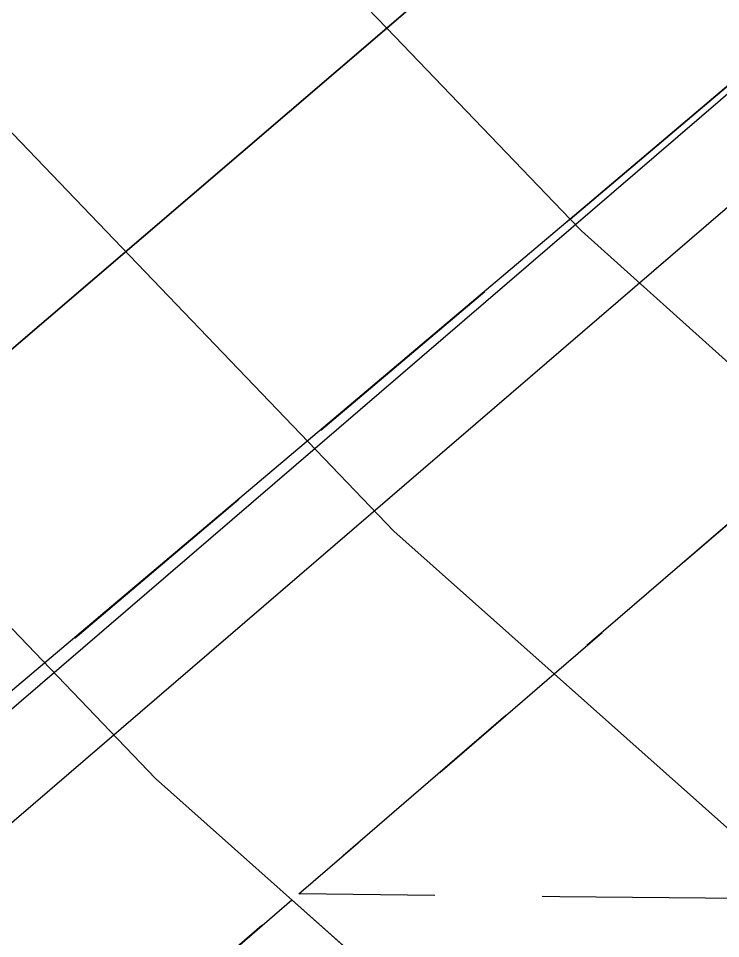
# Model space of a CAD drawing. Extents: x 380192 to 391966, y 6058532 to 6064394.
# Drawn here: x 390784.5 to 390825.4, y 6061870.5 to 6061924.2 of the extents above; entities that cross this region are included whole.
import ezdxf

# ---------------------------------------------------------------- set-up
doc = ezdxf.new("R2010")
doc.units = 0
doc.header["$LTSCALE"] = 5
doc.linetypes.add('foc-ACCESSROAD', pattern=[3.75, 2.5, -1.25])
for name, color, linetype in [('C-AR', 13, 'foc-ACCESSROAD'), ('C-RW', 13, 'Continuous'), ('F-AR', 190, 'foc-ACCESSROAD'), ('F-RW', 190, 'Continuous'), ('P-PROPOSED', 10, 'Continuous')]:
    doc.layers.add(name, color=color, linetype=linetype)

msp = doc.modelspace()

# ---------------------------------------------------------------- linework, layer by layer
at = {"layer": 'C-AR', "flags": 128}
msp.add_lwpolyline([(390858.87, 6061874.486), (390907.96, 6061822.331), (390955.081, 6061772.265), (390968.787, 6061757.704), (391010.675, 6061713.199), (391052.558, 6061712.458), (391066.902, 6061697.217), (391087.84, 6061696.844), (391096.6, 6061687.533), (391102.54, 6061681.226), (391204.75, 6061643.799), (391242.585, 6061642.797), (391241.036, 6061582.857), (391240.516, 6061562.871), (391220.534, 6061563.388), (391221.567, 6061603.366), (391202.098, 6061623.87), (391200.957, 6061623.899), (391091.194, 6061664.056), (391059.039, 6061677.318), (391058.047, 6061677.335), (391057.395, 6061678.028), (391032.408, 6061689.072), (391023.697, 6061692.927), (391001.805, 6061693.308), (390967.776, 6061729.427), (390954.125, 6061743.906), (390940.413, 6061758.462), (390907.268, 6061793.687), (390844.921, 6061859.939), (390830.423, 6061872.828), (390816.064, 6061872.971), (390800.861, 6061873.129), (390815.725, 6061885.954), (390831.201, 6061899.307), (390846.115, 6061912.174), (390845.814, 6061886.198), (390858.87, 6061874.486)], close=True, dxfattribs=at)
at = {"layer": 'C-RW', "flags": 128}
msp.add_lwpolyline([(390905.896, 6061736.854), (390822.352, 6061825.622), (390817.053, 6061831.257), (390808.021, 6061839.69), (390800.56, 6061846.658), (390690.777, 6061751.508), (390697.242, 6061743.872), (390710.133, 6061728.586), (390717.193, 6061720.313), (390702.402, 6061707.517), (390682.205, 6061730.863), (390669.122, 6061745.987), (390662.582, 6061753.547), (390778.807, 6061854.067), (390800.459, 6061872.785), (390823.062, 6061852.667), (390823.062, 6061852.667), (390830.995, 6061845.613)], dxfattribs=at)
at = {"layer": 'F-AR', "flags": 128}
msp.add_lwpolyline([(389711.955, 6060927.095), (389698.781, 6060942.133), (390090.466, 6061285.278), (390766.532, 6061870.039), (390816.661, 6061912.446), (390832.003, 6061925.451), (390843.525, 6061935.217), (390843.884, 6061935.52), (390850.456, 6061941.091), (390855.705, 6061945.736), (390861.684, 6061951.029), (390893.217, 6061976.762), (390872.661, 6061941.612), (390865.124, 6061928.723), (390864.82, 6061928.206), (390857.735, 6061922.199), (390846.462, 6061912.474), (390846.114, 6061912.175), (390831.201, 6061899.307), (390815.725, 6061885.954), (390800.861, 6061873.129), (390779.611, 6061854.918), (390103.592, 6061270.199)], close=True, dxfattribs=at)
at = {"layer": 'F-RW', "flags": 128}
for points in [[(390076.368, 6061292.909), (390756.723, 6061881.379), (390805.981, 6061923.587), (390821.178, 6061936.63), (390832.654, 6061946.312), (390840.452, 6061952.872), (390643.966, 6062157.697), (390641.65, 6062175.13), (390647.918, 6062181.075), (390650.6, 6062160.89), (390856.402, 6061946.353), (390850.456, 6061941.091), (390843.884, 6061935.52), (390843.525, 6061935.217), (390832.003, 6061925.451), (390816.661, 6061912.446), (390766.42, 6061870.01), (390649.425, 6061768.747), (390090.466, 6061285.278)], [(390027.143, 6061349.457), (390605.69, 6061849.868), (390618.77, 6061834.749), (390752.535, 6061950.448), (390806.393, 6061894.266), (390844.943, 6061859.953), (390907.268, 6061793.687), (390940.395, 6061758.415), (390955.081, 6061772.265), (390969.621, 6061785.995), (390980.522, 6061796.289), (390987.75, 6061803.114), (390998.723, 6061813.476), (391013.266, 6061827.209), (391019.946, 6061820.106), (391084.097, 6061751.9), (391114.5, 6061751.362), (391218.053, 6061713.445), (391342.037, 6061710.162)], [(391340.491, 6061655.2), (391207.599, 6061658.718), (391131.151, 6061686.705), (391111.025, 6061694.082), (391104.281, 6061696.551), (391087.84, 6061696.844), (391066.902, 6061697.217), (391052.558, 6061712.458), (391033.414, 6061732.796), (391003.609, 6061764.463), (390986.548, 6061768.01), (390983.326, 6061771.433), (390969.62, 6061785.995), (390908.646, 6061850.777), (390872.96, 6061888.692), (390846.462, 6061912.474), (390832.003, 6061925.451), (390831.229, 6061926.145), (390821.178, 6061936.63), (390805.981, 6061923.587), (390756.723, 6061881.379), (390076.368, 6061292.909)], [(391341.806, 6061670.16), (391210.45, 6061673.638), (391177.794, 6061685.588), (391107.067, 6061711.493), (391094.438, 6061711.717), (391073.492, 6061712.087), (391052.558, 6061712.458), (391010.675, 6061713.199), (390968.787, 6061757.704), (390955.081, 6061772.265), (390907.96, 6061822.331), (390858.87, 6061874.486), (390845.814, 6061886.198), (390831.201, 6061899.307), (390817.314, 6061911.764), (390816.661, 6061912.446), (390805.981, 6061923.587), (390795.601, 6061934.414), (390746.914, 6061892.72), (390066.523, 6061304.219)], [(391341.922, 6061690.161), (391214.252, 6061693.541), (391110.783, 6061731.427), (391075.309, 6061732.055), (391012.427, 6061798.913), (391001.469, 6061788.566), (390994.225, 6061781.725), (390983.326, 6061771.433), (390968.787, 6061757.704), (390954.12, 6061743.864), (390939.538, 6061730.084), (390906.579, 6061765.165), (390830.995, 6061845.613), (390792.509, 6061879.86), (390751.269, 6061922.879), (390616.73, 6061806.551), (390603.649, 6061821.67), (390040.27, 6061334.378)]]:
    msp.add_lwpolyline(points, dxfattribs=at)
at = {"layer": 'P-PROPOSED', "flags": 128}
for points in [[(390091.343, 6061274.077), (390128.931, 6061311.279), (390184.559, 6061359.394), (390260.091, 6061422.669), (390391.789, 6061538.637), (390640.756, 6061753.98), (390848.169, 6061932.378), (390860.33, 6061952.768), (390804.419, 6062009.611), (390809.866, 6062014.73), (390843.636, 6061976.109), (390864.234, 6061969.827), (391019.753, 6062102.116), (391158.399, 6062221.347), (391178.788, 6062241.745), (391294.259, 6062344.04), (391456.753, 6062485.463), (391531.933, 6062551.073), (391532.576, 6062561.036), (391492.96, 6062622.883)], [(391488.885, 6062619.98), (391527.483, 6062559.721), (391527.079, 6062553.471), (391453.469, 6062489.231), (391290.962, 6062347.795), (391175.36, 6062245.385), (391154.997, 6062225.014), (391016.505, 6062105.914), (390863.078, 6061975.405), (390846.459, 6061980.474), (390810.219, 6062021.919), (390797.269, 6062009.752), (390854.061, 6061952.014), (390844.293, 6061935.637), (390637.491, 6061757.765), (390388.502, 6061542.403), (390256.834, 6061426.461), (390181.319, 6061363.2), (390125.534, 6061314.95), (390087.971, 6061277.771)]]:
    msp.add_lwpolyline(points, dxfattribs=at)

doc.saveas('drawing.dxf')
